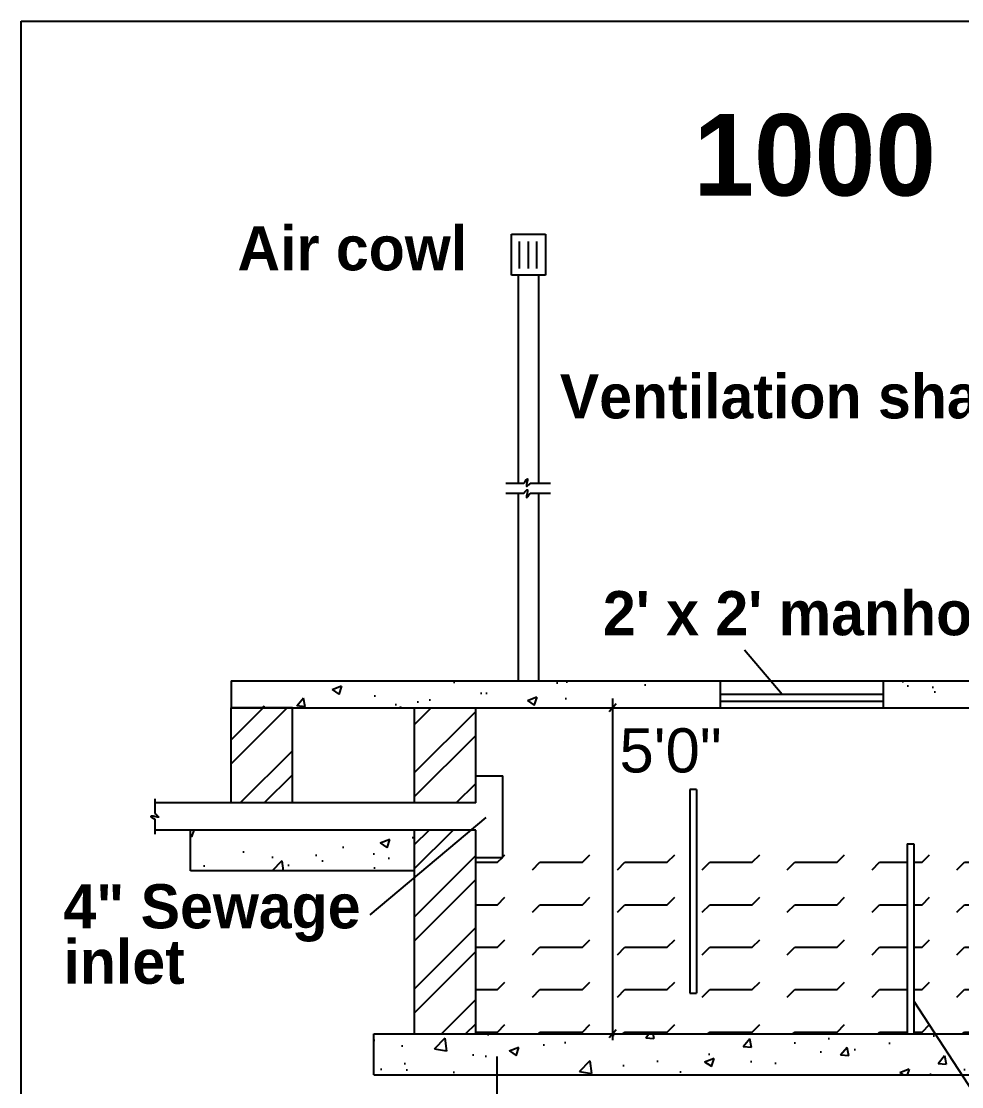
# Model space of a CAD drawing. Header units: metres. Extents: x 3396 to 3562, y 2179 to 2331.
# Drawn here: x 3526.99 to 3535.96, y 2240.97 to 2251.13 of the extents above; entities that cross this region are included whole.
import ezdxf

# ---------------------------------------------------------------- set-up
doc = ezdxf.new("R2010")
doc.units = ezdxf.units.M
doc.styles.add('bold', font='GOTHICB.TTF')
doc.styles.add('regular', font='arial.ttf')

# ---------------------------------------------------------------- blocks, each defined once
blk = doc.blocks.new('A$C7F9E10D6')
h = blk.add_hatch()
h.set_pattern_fill('AR-CONC', color=11, scale=5.00561, style=0)
h.set_pattern_definition([(50, (-12299.895, -7342.154), (35.90325, -3.14113), [3.75421, -41.296285]), (355, (-12299.895, -7342.154), (-6.94535, 37.65181), [3.00337, -33.03703]), (100.4514, (-12296.903, -7342.416), (28.957925, 34.51066), [3.19059, -35.09644]), (46.1842, (-12299.895, -7332.143), (53.42193, -8.28524), [5.63131, -61.94443]), (96.6356, (-12295.443, -7332.833), (46.78557, 48.76054), [4.78588, -52.64465]), (351.1842, (-12299.895, -7332.143), (46.78553, 48.76058), [4.50505, -49.55554]), (21, (-12294.89, -7334.646), (29.87884, -20.15353), [3.75421, -41.296285]), (326, (-12294.89, -7334.646), (12.17942, 36.29819), [3.00337, -33.03703]), (71.4514, (-12292.4, -7336.325), (42.05827, 16.14462), [3.19059, -35.09644]), (37.5, (-12299.895, -7342.154), (0.608675, 16.663369), [0, -32.63658, 0, -33.53759, 0, -33.162168]), (7.5, (-12299.895, -7342.154), (13.168236, 19.742713), [0, -19.121431, 0, -31.885738, 0, -12.639166]), (327.5, (-12311.057, -7342.154), (26.721071, -1.129009), [0, -12.514026, 0, -39.04376, 0, -51.808067]), (317.5, (-12316.063, -7342.154), (29.192027, 5.010865), [0, -16.268234, 0, -25.92906, 0, -36.791236])])
h.paths.add_polyline_path([(-279.15, 417.29), (-279.15, 427.31), (-459.36, 427.31), (-459.36, 417.29)])
h.paths.add_polyline_path([(-519.42, 417.29), (-519.42, 427.31), (-699.62, 427.31), (-699.62, 417.29)])
h.paths.add_polyline_path([(-632.05, 357.23), (-632.05, 372.24), (-714.64, 372.24), (-714.64, 357.23)])
h.paths.add_polyline_path([(-331.71, 282.14), (-331.71, 297.16), (-647.07, 297.16), (-647.07, 282.14)])
h.paths.add_polyline_path([(-264.14, 357.23), (-264.14, 372.24), (-346.73, 372.24), (-346.73, 357.23)])
h = blk.add_hatch()
h.set_pattern_fill('ANSI32', color=11, scale=50.056103, style=0)
h.set_pattern_definition([(45, (-12299.895, -7342.154), (-13.273129, 13.273129), []), (45, (-12291.046, -7342.154), (-13.273129, 13.273129), [])])
h.paths.add_polyline_path([(-609.52, 417.29), (-632.05, 417.29), (-632.05, 382.26), (-609.52, 382.26)])
h.paths.add_polyline_path([(-609.52, 372.24), (-632.05, 372.24), (-632.05, 297.16), (-609.52, 297.16)])
h.paths.add_polyline_path([(-677.1, 417.29), (-699.62, 417.29), (-699.62, 382.26), (-677.1, 382.26)])
h.paths.add_polyline_path([(-346.73, 417.29), (-369.25, 417.29), (-369.25, 382.26), (-346.73, 382.26)])
h.paths.add_polyline_path([(-346.73, 372.24), (-369.25, 372.24), (-369.25, 297.16), (-346.73, 297.16)])
h.paths.add_polyline_path([(-279.15, 417.29), (-301.68, 417.29), (-301.68, 382.26), (-279.15, 382.26)])
h = blk.add_hatch()
h.set_pattern_fill('FLEX', color=11, scale=62.570129, style=0)
h.set_pattern_definition([(0, (-12299.895, -7342.154), (0, 15.642532), [15.642532, -15.642532]), (45, (-12284.252, -7342.154), (9e-16, 15.642532), [3.910633, -14.300615, 3.910633, -22.121881])])
h.paths.add_polyline_path([(-450.6, 367.24), (-448.09, 367.24), (-448.09, 297.16), (-369.25, 297.16), (-369.25, 362.23), (-379.27, 362.23), (-379.27, 371.95), (-528.18, 371.95), (-528.18, 312.18), (-530.69, 312.18), (-530.69, 371.95), (-599.51, 371.95), (-599.51, 362.23), (-609.52, 362.23), (-609.52, 297.16), (-450.6, 297.16)])
for p, q in [((-596.35, 576.77), (-596.35, 591.78)), ((-596.35, 591.78), (-583.83, 591.78)), ((-593.4, 579.14), (-593.4, 589.06)), ((-590.09, 579.14), (-590.09, 589.06)), ((-587.01, 579.14), (-587.01, 589.06)), ((-583.83, 591.78), (-583.83, 576.77)), ((-583.83, 576.77), (-596.35, 576.77)), ((-593.84, 500.1), (-593.84, 576.77)), ((-586.33, 500.1), (-586.33, 576.77)), ((-598.42, 500.1), (-591.84, 500.1)), ((-589.46, 500.1), (-582.04, 500.1)), ((-598.42, 496.4), (-591.84, 496.4)), ((-593.84, 427.31), (-593.84, 496.4)), ((-589.46, 496.4), (-582.04, 496.4)), ((-586.33, 427.31), (-586.33, 496.4)), ((-510.54, 438.69), (-496.58, 422.3)), ((-699.62, 427.31), (-279.15, 427.31)), ((-699.62, 427.31), (-699.62, 417.29)), ((-559.13, 420.79), (-559.13, 294.93)), ((-677.1, 417.29), (-699.62, 417.29)), ((-699.62, 417.29), (-279.15, 417.29)), ((-699.62, 382.26), (-699.62, 417.29)), ((-677.1, 382.26), (-677.1, 417.29)), ((-632.05, 382.26), (-632.05, 417.29)), ((-632.05, 417.29), (-609.52, 417.29)), ((-609.52, 382.26), (-609.52, 417.29)), ((-557.81, 418.77), (-560.37, 415.82)), ((-609.52, 382.26), (-609.52, 392.27)), ((-609.52, 392.27), (-599.51, 392.27)), ((-599.51, 362.23), (-599.51, 392.27)), ((-530.69, 387.26), (-530.69, 312.18)), ((-528.18, 387.26), (-530.69, 387.26)), ((-528.18, 387.26), (-528.18, 312.18)), ((-727.77, 383.76), (-727.77, 378.34)), ((-609.52, 382.26), (-727.77, 382.26)), ((-605.84, 376.96), (-648.54, 341.03)), ((-727.77, 376.34), (-727.77, 370.81)), ((-609.52, 372.24), (-727.77, 372.24)), ((-632.05, 372.24), (-714.64, 372.24)), ((-714.64, 357.23), (-714.64, 372.24)), ((-632.05, 297.16), (-632.05, 372.24)), ((-609.52, 297.16), (-609.52, 372.24)), ((-450.6, 367.24), (-450.6, 297.16)), ((-450.6, 367.24), (-448.09, 367.24)), ((-448.09, 367.24), (-448.09, 297.16)), ((-609.52, 362.23), (-599.51, 362.23)), ((-632.05, 357.23), (-714.64, 357.23)), ((-530.69, 312.18), (-528.18, 312.18)), ((-448.09, 309.31), (-424.38, 272.9)), ((-557.81, 298.68), (-560.37, 295.73)), ((-647.07, 282.14), (-647.07, 297.16)), ((-647.07, 297.16), (-331.71, 297.16)), ((-601.72, 288.89), (-601.72, 268.6)), ((-647.07, 282.14), (-331.71, 282.14))]:
    blk.add_line(p, q)
at = {"color": 3}
for p, q in [((-519.42, 427.31), (-519.42, 417.29)), ((-459.36, 427.31), (-459.36, 417.29)), ((-519.42, 422.3), (-459.36, 422.3)), ((-519.42, 419.8), (-459.36, 419.8))]:
    blk.add_line(p, q, dxfattribs=at)
blk.add_lwpolyline([(-776.97, 670.3), (555.65, 670.3), (555.65, -109.4), (-776.97, -109.4)], close=True)
for points in [[(-591.84, 500.1), (-590.44, 501.64), (-590.84, 498.98), (-589.46, 500.1)], [(-591.84, 496.4), (-590.5, 497.64), (-590.82, 494.84), (-589.46, 496.4)], [(-727.77, 378.34), (-726.37, 376.98), (-727.77, 377.28), (-729.3, 377.34), (-727.77, 376.34)]]:
    blk.add_spline(points, degree=3)
for s, height, style, p in [('1000 GALLONS CAPACITY SEPTIC TANK (NTS)', 30.0337, 'bold', (-529.32, 606.03)), ('Air cowl', 16.268, 'bold', (-697.33, 578.49)), ('Ventilation shaft', 16.2682, 'bold', (-578.57, 523.94)), ("2' x 2' manhole", 16.2682, 'bold', (-562.69, 444.06)), ('5\'0"', 16.268, 'regular', (-556.58, 393.51)), ('4" Sewage ', 16.268, 'bold', (-761.45, 336.08)), ('inlet', 16.268, 'bold', (-761.45, 315.66))]:
    blk.add_text(s, height=height, dxfattribs=dict(style=style)).set_placement(p)
blk = doc.blocks.new('A$C04B35B9B')
at = {"color": 2, "lineweight": -3, "xscale": 0.4478975999954855, "yscale": 0.4478975999954855, "zscale": 0.4478975999954855}
blk.add_blockref('A$C7F9E10D6', (-188.03, -178.2), dxfattribs=at)

msp = doc.modelspace()

# ---------------------------------------------------------------- block references
at = {"color": 150, "linetype": 'Continuous', "xscale": 0.0577733055709813, "yscale": 0.0577733055709813, "zscale": 0.0577733055709813}
msp.add_blockref('A$C04B35B9B', (3557.95926, 2244.07832), dxfattribs=at)

doc.saveas('drawing.dxf')
